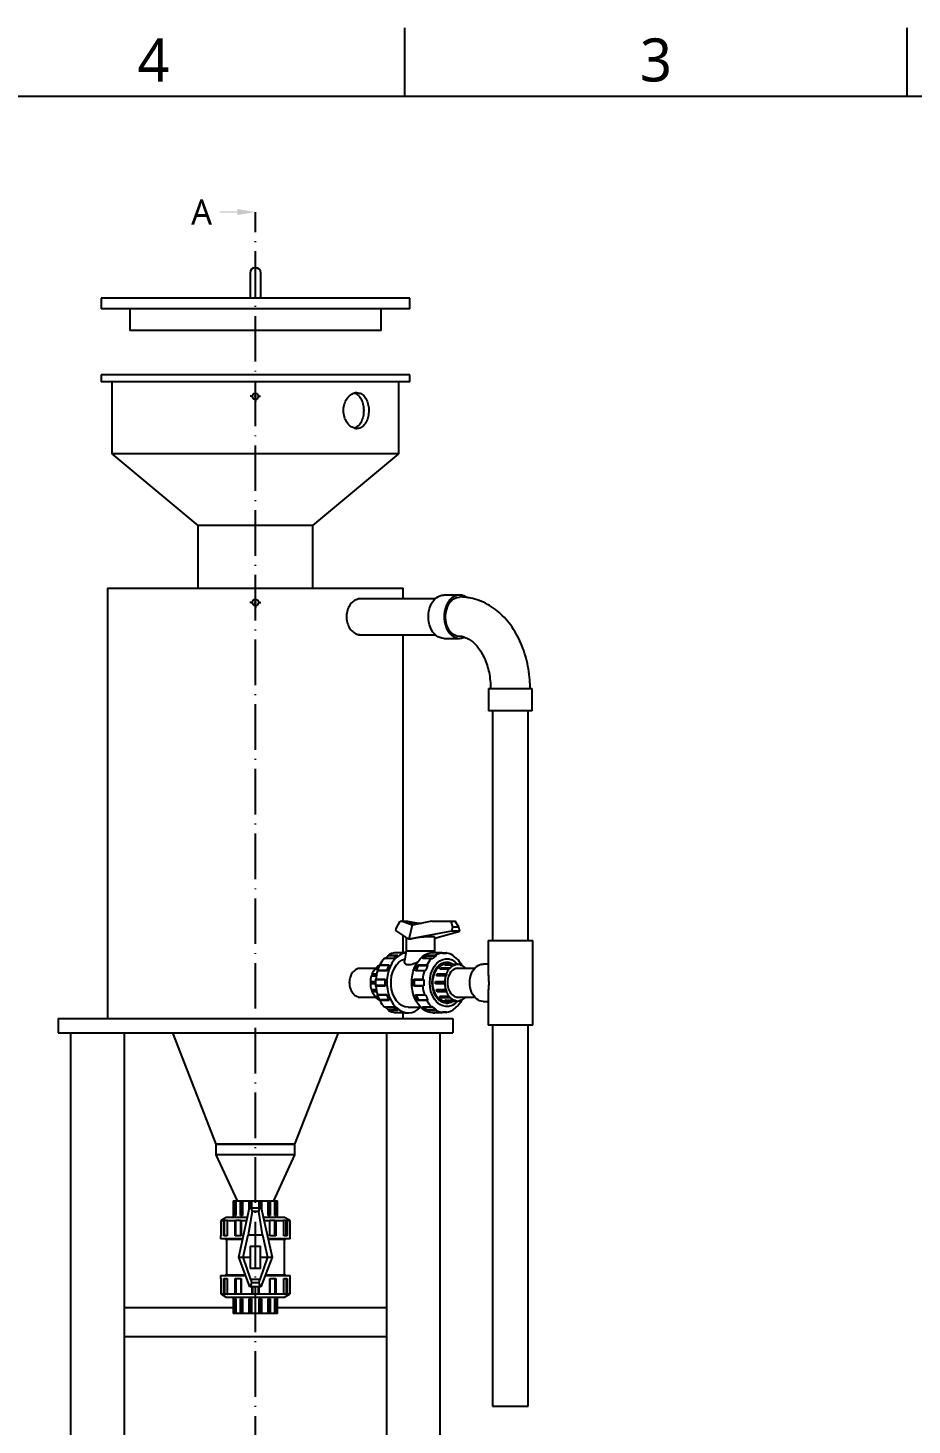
# Model space of a CAD drawing. Extents: x 1 to 420, y 0 to 296.
# Drawn here: x 158 to 281.2, y 101.8 to 296.5 of the extents above; entities that cross this region are included whole.
import ezdxf

# ---------------------------------------------------------------- set-up
doc = ezdxf.new("R2010")
doc.units = 0
doc.header["$LTSCALE"] = 12.7
doc.header["$MEASUREMENT"] = 0
doc.linetypes.add('CENTER', pattern=[0.787402, 0.492126, -0.098425, 0.098425, -0.098425])
doc.linetypes.add('ONS_DASHDOT', pattern=[0.71, 0.5, -0.1, 0.01, -0.1])
for name, color, linetype in [('BORDER_FRAME', 7, 'CONTINUOUS'), ('BORDER_ZONES', 7, 'CONTINUOUS'), ('CENTERMARKS', 7, 'CONTINUOUS'), ('SECTION_CUTTING_LINE', 7, 'ONS_DASHDOT'), ('VISIBLE', 7, 'CONTINUOUS')]:
    doc.layers.add(name, color=color, linetype=linetype)
doc.styles.add('ONSHAPE-STANDARD', font='NotoSans-Regular.ttf')

msp = doc.modelspace()

# ---------------------------------------------------------------- linework, layer by layer
at = {"layer": 'BORDER_FRAME'}
msp.add_line((10.5, 287), (410.5, 287), dxfattribs=at)
at = {"layer": 'BORDER_ZONES'}
for p, q in [((210.5, 287), (210.5, 296.5)), ((280.5, 287), (280.5, 296.5))]:
    msp.add_line(p, q, dxfattribs=at)
at = {"layer": 'CENTERMARKS', "linetype": 'CENTER'}
for p, q in [((189.69, 245.47), (189.69, 245.9)), ((189.4, 245.17), (188.97, 245.17)), ((189.69, 244.88), (189.69, 244.45)), ((189.99, 245.17), (190.42, 245.17)), ((189.38, 216.45), (188.93, 216.45)), ((189.69, 216.76), (189.69, 217.21)), ((189.69, 216.13), (189.69, 215.68)), ((190.01, 216.45), (190.46, 216.45))]:
    msp.add_line(p, q, dxfattribs=at)
at = {"layer": 'CENTERMARKS', "linetype": 'CONTINUOUS'}
for p, q in [((189.69, 245.02), (189.69, 245.32)), ((189.54, 245.17), (189.84, 245.17)), ((189.54, 216.45), (189.85, 216.45)), ((189.69, 216.29), (189.69, 216.61))]:
    msp.add_line(p, q, dxfattribs=at)
at = {"layer": 'SECTION_CUTTING_LINE', "color": 7}
msp.add_line((189.69, 60.65), (189.69, 270.84), dxfattribs=at)
for points in [[(187.19, 270.95), (184.69, 270.95), (187.19, 270.74), (184.69, 270.74)], [(189.69, 270.84), (187.19, 271.26), (187.19, 270.43)]]:
    msp.add_solid(points, dxfattribs=at)
at = {"layer": 'VISIBLE'}
for p, q in [((188.94, 262.34), (188.94, 258.84)), ((190.44, 258.84), (190.44, 262.34)), ((168.19, 258.84), (168.19, 257.34)), ((211.19, 258.84), (168.19, 258.84)), ((211.19, 257.34), (168.19, 257.34)), ((172.19, 257.34), (172.19, 254.34)), ((207.19, 254.34), (207.19, 257.34)), ((211.19, 257.34), (211.19, 258.84)), ((207.19, 254.34), (172.19, 254.34)), ((168.19, 248.17), (168.19, 247.17)), ((211.19, 248.17), (168.19, 248.17)), ((211.19, 247.17), (211.19, 248.17)), ((211.19, 247.17), (168.19, 247.17)), ((169.69, 247.17), (169.69, 237.17)), ((209.69, 237.17), (209.69, 247.17)), ((169.69, 237.17), (181.69, 227.17)), ((209.69, 237.17), (169.69, 237.17)), ((197.69, 227.17), (209.69, 237.17)), ((181.69, 227.17), (181.69, 218.45)), ((197.69, 227.17), (181.69, 227.17)), ((197.69, 218.45), (197.69, 227.17)), ((169.09, 218.45), (169.09, 158.45)), ((169.09, 218.45), (210.29, 218.45)), ((210.29, 216.95), (210.29, 218.45)), ((214.74, 216.95), (203.99, 216.95)), ((218.13, 217.47), (215.94, 217.47)), ((203.94, 211.99), (204.04, 211.97)), ((203.99, 211.95), (214.74, 211.95)), ((210.29, 172.01), (210.29, 211.95)), ((215.94, 211.42), (218.13, 211.42)), ((222.18, 204.45), (222.18, 201.35)), ((222.18, 204.45), (228.23, 204.45)), ((222.45, 204.57), (222.45, 204.45)), ((228.23, 201.35), (228.23, 204.45)), ((228.23, 201.35), (222.18, 201.35)), ((222.71, 201.35), (222.71, 169.35)), ((227.71, 169.35), (227.71, 201.35)), ((209.32, 171), (209.86, 172.01)), ((209.86, 172.01), (210.03, 172.01)), ((210.03, 172.01), (210.9, 172.01)), ((211.51, 171.45), (210.03, 172.01)), ((210.9, 172.01), (212.4, 171.73)), ((211.51, 171.45), (211.07, 169.54)), ((211.08, 171.73), (212.89, 171.73)), ((211.89, 171.53), (211.08, 171.73)), ((214.26, 172.01), (211.51, 171.45)), ((214.26, 172.01), (216.9, 172.01)), ((216.9, 172.01), (217.54, 172.01)), ((216.9, 172.01), (217.13, 171.18)), ((218.03, 171.18), (217.54, 172.01)), ((209.25, 170.72), (209.32, 171)), ((211.07, 169.54), (209.25, 170.72)), ((210.29, 167.62), (210.29, 170.04)), ((210.71, 169.77), (210.71, 167.85)), ((217, 170.63), (211.07, 169.54)), ((211.3, 169.54), (211.07, 169.54)), ((214.71, 169.64), (218.15, 170.63)), ((214.71, 167.85), (214.71, 169.76)), ((217.13, 171.18), (217, 170.63)), ((218.15, 170.63), (217, 170.63)), ((218.03, 171.18), (217.13, 171.18)), ((218.15, 170.63), (218.03, 171.18)), ((210.37, 167.62), (209.08, 167.62)), ((210.71, 167.85), (210.46, 166.45)), ((214.71, 167.85), (210.71, 167.85)), ((215.66, 167.62), (214.38, 167.62)), ((214.71, 167.65), (214.44, 167.65)), ((214.74, 167.65), (214.71, 167.85)), ((215.66, 167.62), (216.34, 167.62)), ((216.32, 167.53), (215.76, 167.53)), ((222.13, 169.35), (222.13, 164.8)), ((222.13, 169.35), (228.33, 169.35)), ((228.33, 157.55), (228.33, 169.35)), ((206.37, 165.34), (206.51, 165.5)), ((206.51, 165.5), (206.51, 165.54)), ((206.51, 165.54), (206.89, 165.54)), ((206.51, 165.5), (206.87, 165.5)), ((208.26, 165.84), (207.02, 165.84)), ((207.03, 165.95), (208.32, 165.95)), ((208.94, 166.82), (207.65, 166.82)), ((209.34, 167.18), (208.18, 167.18)), ((208.24, 167.3), (209.52, 167.3)), ((212.36, 165.84), (212.07, 165.14)), ((212.33, 165.95), (213.61, 165.95)), ((212.33, 165.95), (212.36, 165.84)), ((212.36, 165.84), (213.68, 165.84)), ((214.23, 166.82), (212.95, 166.82)), ((213.52, 167.18), (213.08, 166.82)), ((213.53, 167.3), (213.52, 167.18)), ((213.52, 167.18), (214.84, 167.18)), ((213.53, 167.3), (214.82, 167.3)), ((215.4, 165.34), (215.54, 165.5)), ((215.54, 165.54), (216.84, 165.54)), ((215.54, 165.5), (215.54, 165.54)), ((216.83, 165.5), (215.54, 165.5)), ((217.36, 165.9), (216.07, 165.9)), ((217.87, 166), (216.17, 166)), ((216.17, 165.9), (216.27, 165.93)), ((216.27, 165.93), (216.28, 165.97)), ((217.57, 165.93), (216.27, 165.93)), ((216.28, 165.97), (217.58, 165.97)), ((216.83, 165.5), (216.69, 165.33)), ((216.84, 165.54), (216.83, 165.5)), ((217.39, 165.87), (217.36, 165.9)), ((217.57, 165.93), (217.39, 165.87)), ((217.58, 165.97), (217.57, 165.93)), ((217.68, 166.82), (217.77, 166.82)), ((218.18, 165.93), (218.16, 165.97)), ((218.36, 165.87), (218.18, 165.93)), ((218.28, 165.9), (218.38, 165.9)), ((218.38, 165.9), (218.36, 165.87)), ((218.91, 165.5), (218.91, 165.54)), ((218.95, 165.45), (218.91, 165.5)), ((222.13, 166.05), (221.41, 166.05)), ((206.47, 165.45), (204.01, 165.45)), ((205.75, 163.61), (206.49, 163.61)), ((205.77, 163.58), (205.75, 163.61)), ((205.77, 163.32), (205.77, 163.58)), ((205.77, 163.58), (206.49, 163.58)), ((205.88, 164.41), (205.91, 164.42)), ((206.53, 164.41), (205.88, 164.41)), ((205.91, 164.42), (205.99, 164.66)), ((205.91, 164.42), (206.53, 164.42)), ((205.97, 164.69), (206.58, 164.69)), ((205.99, 164.66), (205.97, 164.69)), ((205.99, 164.66), (206.57, 164.66)), ((206.82, 165.34), (206.34, 165.34)), ((206.47, 163.93), (207.75, 163.93)), ((207.75, 163.85), (206.49, 163.85)), ((207.98, 165.12), (206.69, 165.12)), ((207.99, 165.14), (206.74, 165.14)), ((211.76, 163.93), (211.83, 163.85)), ((211.76, 163.93), (213.05, 163.93)), ((211.83, 163.85), (213.16, 163.85)), ((211.83, 163.85), (211.83, 163.05)), ((212.07, 165.14), (211.99, 165.12)), ((213.28, 165.12), (211.99, 165.12)), ((212.07, 165.14), (213.4, 165.14)), ((214.78, 163.61), (216.07, 163.61)), ((214.8, 163.58), (214.78, 163.61)), ((216.09, 163.58), (214.8, 163.58)), ((214.8, 163.32), (214.8, 163.58)), ((214.91, 164.41), (214.94, 164.42)), ((216.2, 164.41), (214.91, 164.41)), ((214.94, 164.42), (215.02, 164.66)), ((216.23, 164.42), (214.94, 164.42)), ((215, 164.69), (216.3, 164.69)), ((215.02, 164.66), (215, 164.69)), ((216.31, 164.66), (215.02, 164.66)), ((216.66, 165.34), (215.37, 165.34)), ((216.07, 163.61), (216.09, 163.58)), ((216.09, 163.58), (216.09, 163.32)), ((216.23, 164.42), (216.2, 164.41)), ((216.31, 164.66), (216.23, 164.42)), ((216.3, 164.69), (216.31, 164.66)), ((216.69, 165.33), (216.66, 165.34)), ((220.23, 165.45), (217.73, 165.45)), ((205.75, 163.29), (205.77, 163.32)), ((206.49, 163.29), (205.75, 163.29)), ((205.77, 163.32), (206.49, 163.32)), ((205.91, 162.48), (205.88, 162.49)), ((205.88, 162.49), (206.53, 162.49)), ((205.99, 162.24), (205.91, 162.48)), ((205.91, 162.48), (206.53, 162.48)), ((205.97, 162.2), (205.99, 162.24)), ((206.58, 162.2), (205.97, 162.2)), ((205.99, 162.24), (206.57, 162.24)), ((207.75, 162.97), (206.47, 162.97)), ((207.75, 163.05), (206.49, 163.05)), ((206.69, 161.78), (207.98, 161.78)), ((207.99, 161.76), (206.74, 161.76)), ((211.83, 163.05), (211.76, 162.97)), ((213.05, 162.97), (211.76, 162.97)), ((211.83, 163.05), (213.16, 163.05)), ((211.99, 161.78), (212.07, 161.76)), ((211.99, 161.78), (213.28, 161.78)), ((212.07, 161.76), (212.36, 161.06)), ((212.07, 161.76), (213.4, 161.76)), ((214.78, 163.29), (214.8, 163.32)), ((216.07, 163.29), (214.78, 163.29)), ((216.09, 163.32), (214.8, 163.32)), ((214.91, 162.49), (216.2, 162.49)), ((214.94, 162.48), (214.91, 162.49)), ((216.23, 162.48), (214.94, 162.48)), ((215.02, 162.24), (214.94, 162.48)), ((215, 162.2), (215.02, 162.24)), ((216.3, 162.2), (215, 162.2)), ((216.31, 162.24), (215.02, 162.24)), ((216.09, 163.32), (216.07, 163.29)), ((216.2, 162.49), (216.23, 162.48)), ((216.23, 162.48), (216.31, 162.24)), ((216.31, 162.24), (216.3, 162.2)), ((222.13, 162.09), (222.13, 157.55)), ((204.01, 161.48), (204.26, 161.45)), ((204.01, 161.45), (206.47, 161.45)), ((206.34, 161.56), (206.81, 161.56)), ((206.51, 161.4), (206.37, 161.56)), ((206.51, 161.36), (206.51, 161.4)), ((206.51, 161.4), (206.88, 161.4)), ((206.89, 161.36), (206.51, 161.36)), ((208.26, 161.06), (207.02, 161.06)), ((208.32, 160.95), (207.03, 160.95)), ((207.65, 160.07), (208.94, 160.07)), ((209.34, 159.72), (208.18, 159.72)), ((210.98, 160.05), (212.7, 160.05)), ((212.36, 161.06), (212.33, 160.95)), ((213.61, 160.95), (212.33, 160.95)), ((212.36, 161.06), (213.68, 161.06)), ((212.95, 160.07), (214.23, 160.07)), ((213.08, 160.07), (213.52, 159.72)), ((213.52, 159.72), (214.84, 159.72)), ((213.52, 159.72), (213.53, 159.6)), ((215.37, 161.56), (216.66, 161.56)), ((215.54, 161.4), (215.4, 161.56)), ((215.54, 161.36), (215.54, 161.4)), ((216.83, 161.4), (215.54, 161.4)), ((216.84, 161.36), (215.54, 161.36)), ((216.07, 161), (217.36, 161)), ((216.27, 160.97), (216.17, 161)), ((216.17, 160.9), (217.87, 160.9)), ((216.28, 160.93), (216.27, 160.97)), ((217.57, 160.97), (216.27, 160.97)), ((217.58, 160.93), (216.28, 160.93)), ((216.66, 161.56), (216.69, 161.56)), ((216.69, 161.56), (216.83, 161.4)), ((216.83, 161.4), (216.84, 161.36)), ((217.36, 161), (217.39, 161.03)), ((217.39, 161.03), (217.57, 160.97)), ((217.57, 160.97), (217.58, 160.93)), ((217.77, 160.07), (217.68, 160.07)), ((217.73, 161.45), (220.23, 161.45)), ((218.16, 160.93), (218.18, 160.97)), ((218.18, 160.97), (218.36, 161.03)), ((218.38, 161), (218.28, 161)), ((218.36, 161.03), (218.38, 161)), ((218.91, 161.4), (218.95, 161.45)), ((218.91, 161.36), (218.91, 161.4)), ((221.41, 160.85), (222.13, 160.85)), ((162.19, 158.45), (217.19, 158.45)), ((162.19, 158.45), (162.19, 156.45)), ((209.52, 159.6), (208.24, 159.6)), ((209.08, 159.28), (210.37, 159.28)), ((210.29, 158.45), (210.29, 159.28)), ((210.7, 159.25), (210.98, 159.25)), ((214.82, 159.6), (213.53, 159.6)), ((214.38, 159.28), (215.66, 159.28)), ((214.44, 159.25), (214.71, 159.25)), ((216.34, 159.28), (215.66, 159.28)), ((215.76, 159.37), (216.32, 159.37)), ((217.19, 158.45), (217.19, 156.45)), ((162.19, 156.45), (217.19, 156.45)), ((163.94, 156.45), (163.94, 69.15)), ((171.44, 69.15), (171.44, 156.45)), ((178.12, 156.45), (184.19, 140.95)), ((195.19, 140.95), (201.27, 156.45)), ((207.94, 156.45), (207.94, 69.15)), ((215.44, 69.15), (215.44, 156.45)), ((228.33, 157.55), (222.13, 157.55)), ((222.71, 157.55), (222.71, 104.45)), ((227.71, 104.45), (227.71, 157.55)), ((184.19, 140.95), (195.19, 140.95)), ((184.19, 140.95), (184.19, 139.45)), ((195.19, 140.95), (184.19, 140.95)), ((195.19, 139.45), (195.19, 140.95)), ((184.19, 139.45), (187.15, 133.05)), ((195.19, 139.45), (184.19, 139.45)), ((192.24, 133.05), (195.19, 139.45)), ((186.6, 133.05), (186.6, 131.01)), ((186.6, 133.05), (186.83, 133.05)), ((186.83, 133.05), (186.88, 133.05)), ((186.83, 131.01), (186.83, 133.05)), ((186.88, 133.05), (186.88, 131.01)), ((186.88, 133.05), (186.98, 133.05)), ((186.98, 133.05), (186.98, 131.01)), ((186.98, 133.05), (187.63, 133.05)), ((187.63, 131.01), (187.63, 133.05)), ((187.63, 133.05), (187.68, 133.05)), ((187.68, 133.05), (187.9, 133.05)), ((187.68, 133.05), (187.68, 131.01)), ((187.9, 133.05), (187.9, 133.05)), ((187.9, 133.05), (187.9, 131.01)), ((187.9, 133.05), (187.9, 131.01)), ((187.9, 133.05), (188.84, 133.05)), ((188.84, 133.05), (188.88, 133.05)), ((188.84, 131.88), (188.84, 133.05)), ((188.88, 133.05), (189.15, 133.05)), ((188.88, 133.05), (188.88, 132.07)), ((189.15, 133.05), (189.17, 133.05)), ((189.15, 133.05), (189.15, 132.08)), ((189.17, 133.05), (189.17, 132.08)), ((189.17, 133.05), (190.21, 133.05)), ((190.21, 133.05), (190.24, 133.05)), ((190.21, 132.08), (190.21, 133.05)), ((190.24, 133.05), (190.24, 132.08)), ((190.24, 133.05), (190.51, 133.05)), ((190.51, 133.05), (190.51, 132.07)), ((190.51, 133.05), (190.55, 133.05)), ((190.55, 133.05), (190.55, 131.88)), ((190.55, 133.05), (191.49, 133.05)), ((191.49, 133.05), (191.71, 133.05)), ((191.49, 133.05), (191.49, 133.05)), ((191.49, 133.05), (191.49, 131.01)), ((191.49, 131.01), (191.49, 133.05)), ((191.71, 133.05), (191.76, 133.05)), ((191.71, 133.05), (191.71, 131.01)), ((191.76, 133.05), (191.76, 131.01)), ((191.76, 133.05), (192.41, 133.05)), ((192.41, 133.05), (192.51, 133.05)), ((192.41, 131.01), (192.41, 133.05)), ((192.51, 133.05), (192.51, 131.01)), ((192.51, 133.05), (192.56, 133.05)), ((192.56, 133.05), (192.56, 131.01)), ((192.56, 133.05), (192.79, 133.05)), ((192.79, 131.01), (192.79, 133.05)), ((185.64, 130.75), (184.95, 130.35)), ((188.59, 130.75), (185.64, 130.75)), ((186.59, 131.01), (186.59, 130.75)), ((186.6, 131.01), (186.59, 131.01)), ((186.98, 131.01), (186.83, 131.01)), ((187.38, 125.2), (188.88, 132.08)), ((187.9, 131.01), (187.63, 131.01)), ((189.24, 131.58), (188.7, 128.32)), ((188.88, 132.08), (189.06, 132.08)), ((189.06, 132.08), (189.24, 131.58)), ((189.06, 132.08), (190.33, 132.08)), ((190.15, 131.58), (189.24, 131.58)), ((190.15, 131.58), (190.33, 132.08)), ((190.69, 128.32), (190.15, 131.58)), ((190.33, 132.08), (190.51, 132.08)), ((190.51, 132.08), (192.01, 125.2)), ((193.74, 130.75), (190.8, 130.75)), ((191.76, 131.01), (191.49, 131.01)), ((192.56, 131.01), (192.41, 131.01)), ((192.79, 130.75), (192.79, 131.01)), ((192.79, 131.01), (192.79, 131.01)), ((194.43, 130.35), (193.74, 130.75)), ((184.87, 130.29), (184.87, 128.18)), ((185.28, 130.29), (184.87, 130.29)), ((184.95, 130.35), (184.95, 130.34)), ((185.28, 128.18), (185.28, 130.29)), ((185.39, 128.18), (185.39, 130.34)), ((185.75, 130.29), (185.75, 128.18)), ((186.87, 130.29), (185.75, 130.29)), ((186.87, 128.18), (186.87, 130.29)), ((186.98, 128.18), (186.98, 130.34)), ((187.67, 128.18), (187.67, 130.34)), ((187.69, 130.29), (187.69, 128.18)), ((188.49, 130.29), (187.69, 130.29)), ((191.7, 130.29), (190.9, 130.29)), ((191.7, 128.18), (191.7, 130.29)), ((191.72, 128.18), (191.72, 130.34)), ((192.41, 128.18), (192.41, 130.34)), ((192.52, 130.29), (192.52, 128.18)), ((193.64, 130.29), (192.52, 130.29)), ((193.64, 128.18), (193.64, 130.29)), ((194, 128.18), (194, 130.34)), ((194.11, 130.29), (194.11, 128.18)), ((194.52, 130.29), (194.11, 130.29)), ((194.43, 130.34), (194.43, 130.35)), ((194.52, 128.18), (194.52, 130.29)), ((184.84, 128.18), (184.84, 127.75)), ((184.87, 128.18), (184.84, 128.18)), ((187.93, 127.75), (184.84, 127.75)), ((185.75, 128.18), (185.28, 128.18)), ((185.47, 127.75), (185.47, 127.65)), ((187.91, 127.65), (185.47, 127.65)), ((185.66, 127.65), (185.66, 122.75)), ((187.69, 128.18), (186.87, 128.18)), ((188, 125.2), (188.7, 128.32)), ((188.7, 128.32), (190.69, 128.32)), ((188.98, 126.76), (190.41, 126.76)), ((188.98, 126.76), (188.98, 123.64)), ((190.41, 123.64), (190.41, 126.76)), ((190.69, 128.32), (191.39, 125.2)), ((194.54, 127.75), (191.45, 127.75)), ((193.91, 127.65), (191.47, 127.65)), ((192.52, 128.18), (191.7, 128.18)), ((194.11, 128.18), (193.64, 128.18)), ((193.73, 122.75), (193.73, 127.65)), ((193.91, 127.65), (193.91, 127.75)), ((194.54, 128.18), (194.52, 128.18)), ((194.54, 127.75), (194.54, 128.18)), ((187.38, 125.2), (188, 125.2)), ((188.92, 121.08), (187.38, 125.2)), ((189.06, 122.08), (188, 125.2)), ((188, 125.2), (188.98, 125.2)), ((191.39, 125.2), (190.33, 122.08)), ((190.41, 125.2), (191.39, 125.2)), ((192.01, 125.2), (190.47, 121.08)), ((191.39, 125.2), (192.01, 125.2)), ((185.47, 122.75), (185.47, 122.65)), ((185.47, 122.75), (188.3, 122.75)), ((190.41, 123.64), (188.98, 123.64)), ((191.09, 122.75), (193.91, 122.75)), ((193.91, 122.65), (193.91, 122.75)), ((184.84, 122.65), (184.84, 122.22)), ((184.84, 122.65), (188.33, 122.65)), ((184.84, 122.22), (184.87, 122.22)), ((184.87, 122.22), (184.87, 120.11)), ((185.28, 120.11), (185.28, 122.22)), ((185.28, 122.22), (185.75, 122.22)), ((185.39, 122.22), (185.39, 120.06)), ((185.75, 122.22), (185.75, 120.11)), ((186.87, 120.11), (186.87, 122.22)), ((186.87, 122.22), (187.69, 122.22)), ((186.98, 122.22), (186.98, 120.06)), ((187.67, 122.22), (187.67, 120.06)), ((187.69, 122.22), (187.69, 120.11)), ((189.01, 121.08), (188.92, 121.08)), ((189.17, 121.69), (189.01, 121.08)), ((190.37, 121.08), (189.01, 121.08)), ((190.33, 122.08), (189.06, 122.08)), ((189.06, 122.08), (189.17, 121.69)), ((189.17, 121.69), (190.22, 121.69)), ((189.22, 120.11), (189.22, 121.08)), ((189.29, 121.08), (189.29, 120.06)), ((190.09, 121.08), (190.09, 120.06)), ((190.17, 121.08), (190.17, 120.11)), ((190.22, 121.69), (190.33, 122.08)), ((190.37, 121.08), (190.22, 121.69)), ((190.47, 121.08), (190.37, 121.08)), ((191.05, 122.65), (194.54, 122.65)), ((191.7, 120.11), (191.7, 122.22)), ((191.7, 122.22), (192.52, 122.22)), ((191.72, 122.22), (191.72, 120.06)), ((192.41, 122.22), (192.41, 120.06)), ((192.52, 122.22), (192.52, 120.11)), ((193.64, 120.11), (193.64, 122.22)), ((193.64, 122.22), (194.11, 122.22)), ((194, 122.22), (194, 120.06)), ((194.11, 122.22), (194.11, 120.11)), ((194.52, 120.11), (194.52, 122.22)), ((194.52, 122.22), (194.54, 122.22)), ((194.54, 122.22), (194.54, 122.65)), ((184.87, 120.11), (185.28, 120.11)), ((184.95, 120.06), (184.95, 120.05)), ((184.95, 120.05), (185.64, 119.65)), ((185.64, 119.65), (193.74, 119.65)), ((185.75, 120.11), (186.87, 120.11)), ((186.59, 119.65), (186.59, 119.39)), ((186.59, 119.39), (186.6, 119.39)), ((186.6, 119.39), (186.6, 117.35)), ((186.83, 117.35), (186.83, 119.39)), ((186.83, 119.39), (186.98, 119.39)), ((186.88, 117.35), (186.88, 119.39)), ((186.98, 119.39), (186.98, 117.35)), ((187.63, 117.35), (187.63, 119.39)), ((187.63, 119.39), (187.9, 119.39)), ((187.68, 117.35), (187.68, 119.39)), ((187.69, 120.11), (189.22, 120.11)), ((187.9, 119.39), (187.9, 117.35)), ((187.9, 117.35), (187.9, 119.39)), ((188.84, 117.35), (188.84, 119.39)), ((188.84, 119.39), (189.17, 119.39)), ((188.88, 117.35), (188.88, 119.39)), ((189.15, 117.35), (189.15, 119.39)), ((189.17, 119.39), (189.17, 117.35)), ((190.17, 120.11), (191.7, 120.11)), ((190.21, 117.35), (190.21, 119.39)), ((190.21, 119.39), (190.55, 119.39)), ((190.24, 117.35), (190.24, 119.39)), ((190.51, 117.35), (190.51, 119.39)), ((190.55, 119.39), (190.55, 117.35)), ((191.49, 117.35), (191.49, 119.39)), ((191.49, 117.35), (191.49, 119.39)), ((191.49, 119.39), (191.76, 119.39)), ((191.71, 117.35), (191.71, 119.39)), ((191.76, 119.39), (191.76, 117.35)), ((192.41, 117.35), (192.41, 119.39)), ((192.41, 119.39), (192.56, 119.39)), ((192.51, 117.35), (192.51, 119.39)), ((192.52, 120.11), (193.64, 120.11)), ((192.56, 119.39), (192.56, 117.35)), ((192.79, 119.39), (192.79, 119.65)), ((192.79, 117.35), (192.79, 119.39)), ((192.79, 119.39), (192.79, 119.39)), ((193.74, 119.65), (194.43, 120.05)), ((194.11, 120.11), (194.52, 120.11)), ((194.43, 120.05), (194.43, 120.06)), ((186.6, 118.15), (171.44, 118.15)), ((186.83, 117.35), (186.6, 117.35)), ((186.88, 117.35), (186.83, 117.35)), ((186.98, 117.35), (186.88, 117.35)), ((187.63, 117.35), (186.98, 117.35)), ((187.68, 117.35), (187.63, 117.35)), ((187.9, 117.35), (187.68, 117.35)), ((187.9, 117.35), (187.9, 117.35)), ((188.84, 117.35), (187.9, 117.35)), ((188.88, 117.35), (188.84, 117.35)), ((189.15, 117.35), (188.88, 117.35)), ((189.17, 117.35), (189.15, 117.35)), ((190.21, 117.35), (189.17, 117.35)), ((190.24, 117.35), (190.21, 117.35)), ((190.51, 117.35), (190.24, 117.35)), ((190.55, 117.35), (190.51, 117.35)), ((191.49, 117.35), (190.55, 117.35)), ((191.49, 117.35), (191.49, 117.35)), ((191.71, 117.35), (191.49, 117.35)), ((191.76, 117.35), (191.71, 117.35)), ((192.41, 117.35), (191.76, 117.35)), ((192.51, 117.35), (192.41, 117.35)), ((192.56, 117.35), (192.51, 117.35)), ((192.79, 117.35), (192.56, 117.35)), ((207.94, 118.15), (192.79, 118.15)), ((171.44, 114.15), (207.94, 114.15)), ((222.71, 104.45), (227.71, 104.45))]:
    msp.add_line(p, q, dxfattribs=at)
for centre, radius in [((189.69, 245.17), 0.425), ((189.69, 216.45), 0.45)]:
    msp.add_circle(centre, radius, dxfattribs=at)
for centre, radius, start, end in [((189.69, 262.34), 0.75, 0, 180), ((203.84, 244.38), 1.29, 90.0054, 106.1935), ((203.84, 241.99), 1.32, 255.7405, 269.7913), ((204.26, 215.64), 1.31, 90.1803, 102.1303), ((218.13, 209.44), 7.77, 83.3045, 89.9978), ((218.13, 209.39), 2.31, 75.2328, 89.9288), ((204.26, 164.41), 1.04, 90.1745, 102.9749), ((204.34, 162.76), 1.32, 223.3927, 255.227), ((189.41, 125.2), 2.02, 173.5364, 181.7011), ((189.97, 125.2), 2.02, 358.7309, 5.8428)]:
    msp.add_arc(centre, radius, start, end, dxfattribs=at)
at = {"layer": 'VISIBLE', "extrusion": (0, 0, -1)}
for centre, major_axis, start_param, end_param in [((215.94, 214.45), (0, -3.02), 0, 3.141593), ((218.13, 214.45), (0, -2.75), 0.000612, 3.141593), ((214.44, 163.45), (0, -4.2), 0, 3.141593), ((214.71, 163.45), (0, -4.2), 9.310766, 9.53879), ((216, 163.45), (0, -4.2), 2.732005, 3.027581), ((216, 163.45), (0, -4.2), 9.53879, 9.834365), ((207.55, 163.45), (0, -2.55), 2.529684, 2.855904), ((210.98, 163.45), (0, -3.4), 0, 2.951301), ((214.71, 163.45), (0, -4.2), 1.980384, 2.208407), ((214.71, 163.45), (0, -4.2), 2.503982, 2.732005), ((216, 163.45), (0, -4.2), 2.208407, 2.503982), ((216.35, 163.45), (0, -3.34), 11.864243, 16.41009), ((216.35, 163.45), (0, -2.87), 12.089644, 16.18469), ((216.58, 163.45), (0, -2.55), 2.407105, 2.529684), ((216.58, 163.45), (0, -2.55), 2.855904, 2.978483), ((216, 163.45), (0, -4.2), 10.062388, 10.357964), ((221.41, 163.45), (0, -2.6), 0, 3.141593), ((207.55, 163.45), (0, -2.55), 1.632086, 1.958306), ((207.55, 163.45), (0, -2.55), 2.080885, 2.407105), ((214.71, 163.45), (0, -4.2), 1.456785, 1.684808), ((216, 163.45), (0, -4.2), 1.684808, 1.980384), ((216.58, 163.45), (0, -2.55), 1.509507, 1.632086), ((216.58, 163.45), (0, -2.55), 1.958306, 2.080885), ((207.55, 163.45), (0, -2.55), 1.183287, 1.509507), ((207.55, 163.45), (0, -2.55), 0.734488, 1.060708), ((214.71, 163.45), (0, -4.2), 0.933186, 1.161209), ((216, 163.45), (0, -4.2), 1.161209, 1.456785), ((216.58, 163.45), (0, -2.55), 1.060708, 1.183287), ((207.55, 163.45), (0, -2.55), 0.285689, 0.611909), ((214.71, 163.45), (0, -4.2), 0.409587, 0.63761), ((216, 163.45), (0, -4.2), 0.63761, 0.933186), ((216.58, 163.45), (0, -2.55), 0.611909, 0.734488), ((216.58, 163.45), (0, -2.55), 0.16311, 0.285689), ((216, 163.45), (0, -4.2), 11.633185, 11.92876), ((214.71, 163.45), (0, -4.2), 12.452359, 12.680382), ((216, 163.45), (0, -4.2), 0.114012, 0.409587), ((216, 163.45), (0, -4.2), 12.156783, 12.452359)]:
    msp.add_ellipse(centre, major_axis=major_axis, ratio=0.707107, start_param=start_param, end_param=end_param, dxfattribs=at)
at = {"layer": 'VISIBLE'}
for centre, major_axis, ratio, start_param, end_param in [((218.13, 214.45), (0, 3.02), 0.707107, 12.121187, 15.992899), ((212.71, 169.54), (2, 0.23), 0.11059, 12.55383, 14.910025), ((210.98, 163.45), (0, 4.2), 0.707107, 0.103495, 3.764419), ((209.42, 163.45), (0, 4.2), 0.707107, 0.114012, 0.409587), ((210.7, 163.45), (0, 4.2), 0.707107, 0, 0.114012), ((209.42, 163.45), (0, 4.2), 0.707107, 0.63761, 0.933186), ((210.7, 163.45), (0, 4.2), 0.707107, 0.933186, 1.161209), ((210.7, 163.45), (0, 4.2), 0.707107, 0.409587, 0.63761), ((216.16, 163.45), (0, 2.55), 0.707107, 12.544973, 15.7492), ((216.17, 163.45), (0, 2.55), 0.707107, 0, 3.141593), ((216.1, 163.45), (0, 2.87), 0.707107, 12.089644, 12.505207), ((217.87, 163.45), (0, 2.01), 0.707107, 12.466578, 15.807756), ((217.87, 163.45), (0, 2.55), 0.707107, 0.285689, 0.611909), ((217.87, 163.45), (0, 2.55), 0.707107, 12.403261, 12.729481), ((217.87, 163.45), (0, 2.55), 0.707107, 11.954462, 12.280682), ((209.42, 163.45), (0, 4.2), 0.707107, 1.161209, 1.456785), ((210.7, 163.45), (0, 4.2), 0.707107, 1.456785, 1.684808), ((217.87, 163.45), (0, 2.55), 0.707107, 1.183287, 1.509507), ((217.87, 163.45), (0, 2.55), 0.707107, 0.734488, 1.060708), ((209.42, 163.45), (0, 4.2), 0.707107, 1.684808, 1.980384), ((210.7, 163.45), (0, 4.2), 0.707107, 1.980384, 2.208407), ((217.87, 163.45), (0, 2.55), 0.707107, 1.632086, 1.958306), ((217.87, 163.45), (0, 2.55), 0.707107, 2.080885, 2.407105), ((209.42, 163.45), (0, 4.2), 0.707107, 2.208407, 2.503982), ((210.7, 163.45), (0, 4.2), 0.707107, 2.503982, 2.732005), ((216.1, 163.45), (0, 2.87), 0.707107, 9.485941, 9.901505), ((217.87, 163.45), (0, 2.55), 0.707107, 2.529684, 2.855904), ((217.87, 163.45), (0, 2.55), 0.707107, 2.978483, 3.304703), ((217.87, 163.45), (0, 2.55), 0.707107, 9.710467, 10.036687), ((209.42, 163.45), (0, 4.2), 0.707107, 2.732005, 3.027581), ((210.7, 163.45), (0, 4.2), 0.707107, 3.027581, 3.141593)]:
    msp.add_ellipse(centre, major_axis=major_axis, ratio=ratio, start_param=start_param, end_param=end_param, dxfattribs=at)
for points, knots in [([(203.51, 240.71), (203.36, 240.77), (203.02, 240.89), (202.49, 241.39), (202.12, 242.07), (201.93, 242.89), (201.97, 243.73), (202.23, 244.51), (202.63, 245.14), (203.21, 245.55), (203.4, 245.6), (203.47, 245.62)], [0, 0, 0, 0, 0.096714, 0.210759, 0.330819, 0.454421, 0.578511, 0.700639, 0.818853, 0.931319, 1, 1, 1, 1]), ([(203.48, 245.62), (203.55, 245.6), (203.71, 245.55), (204.24, 245.15), (204.56, 244.54), (204.76, 243.75), (204.77, 243.35), (204.78, 243.17)], [0, 0, 0, 0, 0.125914, 0.336405, 0.561516, 0.799532, 1, 1, 1, 1]), ([(203.84, 245.67), (204.03, 245.65), (204.43, 245.59), (204.93, 245.15), (205.28, 244.53), (205.48, 243.74), (205.49, 243.35), (205.49, 243.17)], [0, 0, 0, 0, 0.188526, 0.384294, 0.593539, 0.814594, 1, 1, 1, 1]), ([(204.78, 243.17), (204.77, 242.9), (204.74, 242.35), (204.45, 241.6), (204.16, 241.06), (203.52, 240.74), (203.52, 240.74), (203.52, 240.74)], [0, 0, 0, 0, 0.265296, 0.5216, 0.763715, 0.992218, 1, 1, 1, 1]), ([(205.49, 243.17), (205.48, 242.9), (205.44, 242.35), (205.18, 241.61), (204.79, 241.04), (204.24, 240.7), (203.96, 240.68), (203.83, 240.67)], [0, 0, 0, 0, 0.225671, 0.443767, 0.64983, 0.844294, 1, 1, 1, 1]), ([(203.99, 216.92), (203.81, 216.86), (203.45, 216.74), (202.92, 216.24), (202.54, 215.55), (202.36, 214.73), (202.4, 213.89), (202.65, 213.11), (203.06, 212.48), (203.64, 212.07), (203.86, 212.01), (203.94, 211.99)], [0, 0, 0, 0, 0.10032, 0.213208, 0.332049, 0.454417, 0.577294, 0.698222, 0.815225, 0.9265, 1, 1, 1, 1]), ([(227.96, 204.45), (227.96, 204.71), (227.95, 205.31), (227.81, 206.84), (227.53, 208.29), (227.11, 209.75), (226.56, 211.11), (225.88, 212.4), (225.08, 213.57), (224.16, 214.6), (223.15, 215.49), (222.04, 216.2), (220.92, 216.73), (219.73, 217.06), (219.24, 217.12), (219.04, 217.15)], [0, 0, 0, 0, 0.062247, 0.146003, 0.229492, 0.312514, 0.394912, 0.47655, 0.557286, 0.636997, 0.715581, 0.792975, 0.869195, 0.944367, 1, 1, 1, 1]), ([(204.04, 211.97), (204.15, 211.96), (204.26, 211.95), (204.26, 211.95), (204.26, 211.95)], [0, 0, 0, 0, 0.925307, 1, 1, 1, 1]), ([(218.72, 211.62), (218.78, 211.61), (218.93, 211.57), (219.48, 211.32), (219.98, 210.96), (220.55, 210.4), (221.06, 209.7), (221.52, 208.88), (221.9, 207.95), (222.2, 206.91), (222.39, 205.9), (222.45, 204.79), (222.45, 204.62), (222.45, 204.57)], [0, 0, 0, 0, 0.047956, 0.129611, 0.215142, 0.309936, 0.409174, 0.512658, 0.619857, 0.729987, 0.842229, 0.952697, 1, 1, 1, 1]), ([(212.33, 166.3), (212.05, 166.19), (211.57, 165.99), (211.15, 165.9), (210.8, 165.94), (210.52, 166.06), (210.46, 166.44), (210.46, 166.45), (210.46, 166.45)], [0, 0, 0, 0, 0.272218, 0.464939, 0.636463, 0.799602, 0.970875, 1, 1, 1, 1]), ([(204.03, 165.42), (203.89, 165.38), (203.61, 165.28), (203.19, 164.87), (202.9, 164.32), (202.75, 163.67), (202.8, 162.99), (202.95, 162.41), (203.34, 161.89), (203.38, 161.86), (203.39, 161.85)], [0, 0, 0, 0, 0.116769, 0.250001, 0.390282, 0.534884, 0.680288, 0.823323, 0.961338, 1, 1, 1, 1]), ([(222.13, 164.82), (222.13, 164.64), (222.15, 164.28), (222.19, 163.73), (222.2, 163.44), (222.18, 162.92), (222.13, 162.27), (222.13, 162.12), (222.13, 162.07)], [0, 0, 0, 0, 0.187448, 0.372276, 0.504584, 0.688541, 0.893175, 1, 1, 1, 1])]:
    msp.add_open_spline(points, degree=3, knots=knots, dxfattribs=at)
for points, weights in [([(215.76, 167.53), (215.71, 167.57), (215.66, 167.62)], [1.00192398295, 1.00106801748, 1]), ([(216.34, 167.62), (216.33, 167.57), (216.32, 167.53)], [1, 1.00106801748, 1.00192398295]), ([(207.74, 166.82), (207.95, 167), (208.18, 167.18)], [1.01318016489, 1.01663002447, 1.01227927128]), ([(208.18, 167.18), (208.21, 167.24), (208.24, 167.3)], [1.00192398295, 1.00106801748, 1]), ([(213.68, 165.84), (213.56, 165.49), (213.4, 165.14)], [1.01227927128, 1.01713249342, 1.01227927128]), ([(213.61, 165.95), (213.65, 165.89), (213.68, 165.84)], [1, 1.00106801748, 1.00192398295]), ([(214.35, 166.78), (214.29, 166.8), (214.23, 166.82)], [1.00192398295, 1.00106801748, 1]), ([(214.84, 167.18), (214.61, 166.98), (214.35, 166.78)], [1.01227927128, 1.01713249342, 1.01227927128]), ([(214.82, 167.3), (214.83, 167.24), (214.84, 167.18)], [1, 1.00106801748, 1.00192398295]), ([(217.24, 167.18), (217.21, 167.24), (217.18, 167.3)], [1.00192398295, 1.00106801748, 1]), ([(217.77, 166.82), (217.75, 166.8), (217.73, 166.78)], [1, 1.00106801748, 1.00192398295]), ([(218.39, 165.89), (218.39, 165.92), (218.39, 165.95)], [1.00110471839, 1.00058406822, 1]), ([(206.49, 163.85), (206.48, 163.89), (206.47, 163.93)], [1.00192398295, 1.00106801748, 1]), ([(206.69, 165.12), (206.72, 165.13), (206.74, 165.14)], [1, 1.00106801748, 1.00192398295]), ([(213.05, 163.93), (213.1, 163.89), (213.16, 163.85)], [1, 1.00106801748, 1.00192398295]), ([(213.16, 163.85), (213.17, 163.45), (213.16, 163.05)], [1.01227927128, 1.01713249342, 1.01227927128]), ([(213.4, 165.14), (213.34, 165.13), (213.28, 165.12)], [1.00192398295, 1.00106801748, 1]), ([(206.47, 162.97), (206.48, 163.01), (206.49, 163.05)], [1, 1.00106801748, 1.00192398295]), ([(206.74, 161.76), (206.72, 161.77), (206.69, 161.78)], [1.00192398295, 1.00106801748, 1]), ([(213.16, 163.05), (213.1, 163.01), (213.05, 162.97)], [1.00192398295, 1.00106801748, 1]), ([(213.28, 161.78), (213.34, 161.77), (213.4, 161.76)], [1, 1.00106801748, 1.00192398295]), ([(213.4, 161.76), (213.56, 161.41), (213.68, 161.06)], [1.01227927128, 1.01713249342, 1.01227927128]), ([(208.18, 159.72), (207.95, 159.89), (207.74, 160.07)], [1.01227927128, 1.01663031278, 1.01317970763]), ([(208.24, 159.6), (208.21, 159.66), (208.18, 159.72)], [1, 1.00106801748, 1.00192398295]), ([(213.68, 161.06), (213.65, 161.01), (213.61, 160.95)], [1.00192398295, 1.00106801748, 1]), ([(214.23, 160.07), (214.29, 160.1), (214.35, 160.12)], [1, 1.00106801748, 1.00192398295]), ([(214.35, 160.12), (214.61, 159.92), (214.84, 159.72)], [1.01227927128, 1.01713249342, 1.01227927128]), ([(214.84, 159.72), (214.83, 159.66), (214.82, 159.6)], [1.00192398295, 1.00106801748, 1]), ([(217.18, 159.6), (217.21, 159.66), (217.24, 159.72)], [1, 1.00106801748, 1.00192398295]), ([(217.73, 160.12), (217.75, 160.1), (217.77, 160.07)], [1.00192398295, 1.00106801748, 1]), ([(218.39, 160.95), (218.39, 160.98), (218.39, 161.01)], [1, 1.00058428522, 1.00110510527]), ([(215.66, 159.28), (215.71, 159.32), (215.76, 159.37)], [1, 1.00106801748, 1.00192398295]), ([(216.32, 159.37), (216.33, 159.32), (216.34, 159.28)], [1.00192398295, 1.00106801748, 1]), ([(184.95, 130.34), (184.91, 130.31), (184.87, 130.29)], [1.001218759, 1.00067894324, 1]), ([(185.28, 130.29), (185.33, 130.31), (185.39, 130.34)], [1, 1.00067894324, 1.001218759]), ([(185.39, 130.34), (185.59, 130.36), (185.79, 130.34)], [1.00980876047, 1.01339799058, 1.00980876047]), ([(185.79, 130.34), (185.77, 130.31), (185.75, 130.29)], [1.001218759, 1.00067894324, 1]), ([(186.87, 130.29), (186.92, 130.31), (186.98, 130.34)], [1, 1.00067894324, 1.001218759]), ([(186.98, 130.34), (187.32, 130.36), (187.67, 130.34)], [1.00980876047, 1.01339799058, 1.00980876047]), ([(187.67, 130.34), (187.68, 130.31), (187.69, 130.29)], [1.001218759, 1.00067894324, 1]), ([(191.7, 130.29), (191.71, 130.31), (191.72, 130.34)], [1, 1.00067894324, 1.001218759]), ([(191.72, 130.34), (192.06, 130.36), (192.41, 130.34)], [1.00980876047, 1.01339799058, 1.00980876047]), ([(192.41, 130.34), (192.46, 130.31), (192.52, 130.29)], [1.001218759, 1.00067894324, 1]), ([(193.6, 130.34), (193.8, 130.36), (194, 130.34)], [1.00980876047, 1.01339799058, 1.00980876047]), ([(193.64, 130.29), (193.62, 130.31), (193.6, 130.34)], [1, 1.00067894324, 1.001218759]), ([(194, 130.34), (194.05, 130.31), (194.11, 130.29)], [1.001218759, 1.00067894324, 1]), ([(194.52, 130.29), (194.48, 130.31), (194.43, 130.34)], [1, 1.00067894324, 1.001218759]), ([(184.87, 120.11), (184.91, 120.08), (184.95, 120.06)], [1, 1.00067894324, 1.001218759]), ([(185.39, 120.06), (185.33, 120.08), (185.28, 120.11)], [1.001218759, 1.00067894324, 1]), ([(185.79, 120.06), (185.59, 120.04), (185.39, 120.06)], [1.00980876047, 1.01339799058, 1.00980876047]), ([(185.75, 120.11), (185.77, 120.08), (185.79, 120.06)], [1, 1.00067894324, 1.001218759]), ([(186.98, 120.06), (186.92, 120.08), (186.87, 120.11)], [1.001218759, 1.00067894324, 1]), ([(187.67, 120.06), (187.32, 120.04), (186.98, 120.06)], [1.00980876047, 1.01339799058, 1.00980876047]), ([(187.69, 120.11), (187.68, 120.08), (187.67, 120.06)], [1, 1.00067894324, 1.001218759]), ([(189.29, 120.06), (189.26, 120.08), (189.22, 120.11)], [1.001218759, 1.00067894324, 1]), ([(190.09, 120.06), (189.69, 120.04), (189.29, 120.06)], [1.00980876047, 1.01339799058, 1.00980876047]), ([(190.17, 120.11), (190.13, 120.08), (190.09, 120.06)], [1, 1.00067894324, 1.001218759]), ([(191.72, 120.06), (191.71, 120.08), (191.7, 120.11)], [1.001218759, 1.00067894324, 1]), ([(192.41, 120.06), (192.06, 120.04), (191.72, 120.06)], [1.00980876047, 1.01339799058, 1.00980876047]), ([(192.52, 120.11), (192.46, 120.08), (192.41, 120.06)], [1, 1.00067894324, 1.001218759]), ([(193.6, 120.06), (193.62, 120.08), (193.64, 120.11)], [1.001218759, 1.00067894324, 1]), ([(194, 120.06), (193.8, 120.04), (193.6, 120.06)], [1.00980876047, 1.01339799058, 1.00980876047]), ([(194.11, 120.11), (194.05, 120.08), (194, 120.06)], [1, 1.00067894324, 1.001218759]), ([(194.43, 120.06), (194.48, 120.08), (194.52, 120.11)], [1.001218759, 1.00067894324, 1])]:
    msp.add_rational_spline(points, weights, degree=2, dxfattribs=at)
for points, weights, knots in [([(206.74, 165.14), (206.77, 165.24), (206.81, 165.34), (206.83, 165.4), (206.86, 165.45), (206.86, 165.47), (206.87, 165.5), (206.88, 165.52), (206.89, 165.54), (206.95, 165.69), (207.02, 165.84)], [1.01227927128, 1.01367330205, 1.01426649506, 1.01458688097, 1.01467365263, 1.01471126481, 1.01470498347, 1.01469949097, 1.01466043746, 1.01437380243, 1.01227927128], [5.933111, 5.933111, 5.933111, 8.264845, 8.264845, 9.524224, 9.524224, 10.070116, 10.070116, 10.547452, 10.547452, 14.050883, 14.050883, 14.050883]), ([(207.02, 165.84), (207.02, 165.87), (207.03, 165.9), (207.03, 165.92), (207.03, 165.95)], [1.00192398295, 1.00143022364, 1.00086590401, 1.00045193705, 1], [10.848401, 10.848401, 10.848401, 11.53811, 11.53811, 12.044059, 12.044059, 12.044059]), ([(217.73, 166.78), (217.7, 166.8), (217.68, 166.82), (217.47, 167), (217.24, 167.18)], [1.01227927128, 1.01278174023, 1.01318016489, 1.01663002447, 1.01227927128], [5.933111, 5.933111, 5.933111, 6.773569, 6.773569, 14.050883, 14.050883, 14.050883]), ([(206.49, 163.05), (206.49, 163.17), (206.49, 163.29), (206.49, 163.31), (206.49, 163.32), (206.48, 163.45), (206.49, 163.58), (206.49, 163.59), (206.49, 163.6), (206.49, 163.73), (206.49, 163.85)], [1.01227927128, 1.01375872462, 1.01433618662, 1.01439821759, 1.01444984043, 1.01496222963, 1.01444922935, 1.01439757459, 1.01433552364, 1.01375787574, 1.01227927128], [5.933111, 5.933111, 5.933111, 8.407728, 8.407728, 8.673551, 8.673551, 11.312015, 11.312015, 11.577686, 11.577686, 14.050883, 14.050883, 14.050883]), ([(207.02, 161.06), (206.95, 161.21), (206.89, 161.36), (206.88, 161.38), (206.87, 161.4), (206.86, 161.43), (206.86, 161.45), (206.83, 161.5), (206.81, 161.56), (206.77, 161.66), (206.74, 161.76)], [1.01227927128, 1.01437500492, 1.01466076599, 1.01469968128, 1.01470503004, 1.0147111465, 1.01467336944, 1.01458626671, 1.01426581407, 1.01367250218, 1.01227927128], [5.933111, 5.933111, 5.933111, 9.438553, 9.438553, 9.915928, 9.915928, 10.46182, 10.46182, 11.720486, 11.720486, 14.050883, 14.050883, 14.050883]), ([(207.03, 160.95), (207.03, 160.98), (207.03, 161.01), (207.02, 161.04), (207.02, 161.06)], [1, 1.00058428522, 1.00110510527, 1.00153629443, 1.00192398295], [0, 0, 0, 0.654114, 0.654114, 1.195658, 1.195658, 1.195658]), ([(217.24, 159.72), (217.47, 159.89), (217.68, 160.07), (217.7, 160.09), (217.73, 160.12)], [1.01227927128, 1.01663031278, 1.01317970763, 1.01278145193, 1.01227927128], [5.933111, 5.933111, 5.933111, 13.210907, 13.210907, 14.050883, 14.050883, 14.050883])]:
    msp.add_rational_spline(points, weights, degree=2, knots=knots, dxfattribs=at)

# ---------------------------------------------------------------- texts
at = {"layer": 'BORDER_ZONES', "char_height": 6, "attachment_point": 5, "style": 'ONSHAPE-STANDARD'}
for s, insert in [('4', (175.5, 292)), ('3', (245.5, 292))]:
    msp.add_mtext(s, dxfattribs=dict(at, insert=insert))
at = {"layer": 'SECTION_CUTTING_LINE', "color": 7, "insert": (180.74, 272.59), "char_height": 3.5, "width": 3.1209, "attachment_point": 1, "style": 'ONSHAPE-STANDARD'}
msp.add_mtext('\\fNoto Sans|b0|i0|c0|p0;\\W1.0000000000;\\T1.0000000000;\\o\\lA', dxfattribs=at)

doc.saveas('drawing.dxf')
